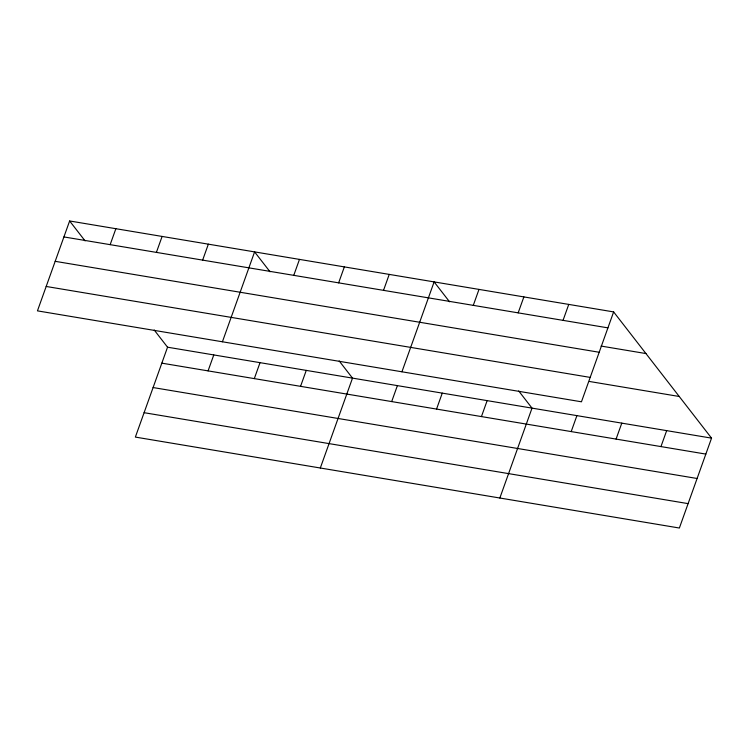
<?xml version="1.0" encoding="UTF-8"?>
<svg xmlns="http://www.w3.org/2000/svg" width="749" height="749" viewBox="0 0 749 749"><rect width="100%" height="100%" fill="white"/><g stroke="black" fill="none" stroke-linecap="round" stroke-linejoin="round"><path stroke-width="1.12" d="M69.629 220.974L37.45 310.863L581.458 401.801L613.637 311.912L69.629 220.974L85.086 240.897M110.159 244.651L115.87 228.707M156.401 252.385L162.112 236.431M154.2 330L167.542 347.199L135.363 437.088L679.371 528.026L711.55 438.137L613.637 311.912M202.642 260.118L208.353 244.165M208.072 370.886L213.783 354.932M222.416 341.778L254.594 251.898L270.052 271.812M254.314 378.61L260.025 362.666M293.767 275.351L299.478 259.397M300.555 386.344L306.266 370.39M338.642 282.85L344.353 266.897M383.525 290.35L389.237 274.396M320.319 468.003L352.507 378.123L339.166 360.915M401.932 371.785L434.12 281.905L449.569 301.828M391.68 401.576L397.391 385.623M473.284 305.358L478.995 289.404M436.555 409.076L442.266 393.122M518.168 312.857L523.879 296.904M481.438 416.584L487.15 400.631M563.042 320.357L568.753 304.412M499.845 498.019L532.024 408.13L518.683 390.922M571.197 431.583L576.908 415.629M616.081 439.083L621.792 423.138M660.955 446.591L666.666 430.638M63.918 236.927L607.926 327.865M601.072 346.066L645.947 353.565M55.183 261.326L599.191 352.264M46.185 286.464L590.193 377.402M589.482 381.484L679.24 396.483M167.542 347.199L711.55 438.137M161.831 363.153L705.839 454.091M153.096 387.551L697.104 478.489M144.098 412.69L688.106 503.628"/></g></svg>
